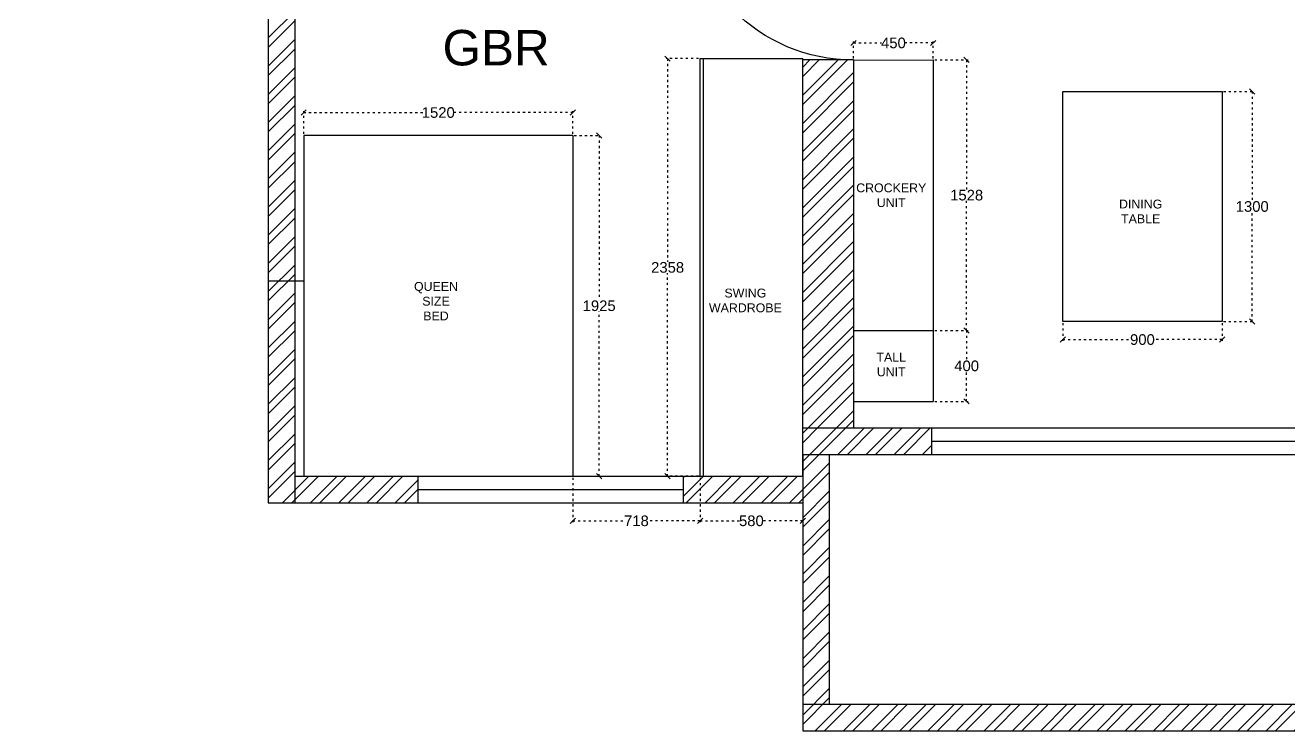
# Model space of a CAD drawing. Header units: millimetres. Extents: x 220712 to 1505573, y -354410 to 241923.
# Drawn here: x 372456 to 379590, y 93473 to 97456 of the extents above; entities that cross this region are included whole.
import ezdxf

# ---------------------------------------------------------------- set-up
doc = ezdxf.new("R2010")
doc.units = ezdxf.units.MM
doc.header["$MEASUREMENT"] = 0
doc.linetypes.add('ACAD_ISO03W100', pattern=[30, 12, -18])
doc.layers.add('Walls', color=253, linetype='Continuous')
doc.styles.get("Standard").update_dxf_attribs({"font": 'arial.ttf'})
doc.dimstyles.get("Standard").update_dxf_attribs({"dimtxt": 60, "dimasz": 30, "dimexe": 7.75, "dimexo": 8.13, "dimgap": 0.63, "dimtad": 0, "dimtih": 1, "dimtoh": 1, "dimdec": 0, "dimzin": 0, "dimtxsty": 'Standard', "dimblk": 'OBLIQUE', "dimcen": 2.25, "dimclrd": 1, "dimclre": 1, "dimclrt": 1, "dimadec": 0, "dimazin": 0, "dimtfac": 1, "dimtdec": 0, "dimtofl": 0, "dimtmove": 0, "dimatfit": 3, "dimfxl": 1, "dimtolj": 1, "dimtzin": 0, "dimlwd": 30, "dimarcsym": 0})
pattern_1 = [(45, (-251574, 447737.13), (-79.549513, 79.549513), []), (45, (-251520.97, 447737.13), (-79.549513, 79.549513), [])]

# ---------------------------------------------------------------- blocks, each defined once
blk = doc.blocks.new('door')
at = {"color": 9, "true_color": 0xc7c8ca}
for p, q in [((873603.6, 225972.1), (872703.6, 225972.1)), ((873603.6, 225952.1), (873603.6, 225972.1)), ((873603.6, 225952.1), (872703.6, 225952.1))]:
    blk.add_line(p, q, dxfattribs=at)
blk.add_arc((873603.6, 225952.1), 900, 90, 180, dxfattribs=at)
blk = doc.blocks.new('_Oblique')
at = {"color": 0, "linetype": 'ByBlock', "lineweight": -2}
blk.add_line((-0.5, -0.5), (0.5, 0.5), dxfattribs=at)
blk = doc.blocks.new('*D2535')
at = {"layer": 'Defpoints', "color": 0, "linetype": 'ACAD_ISO03W100', "lineweight": -2, "transparency": 16777216}
for p in [(375547.5, 96834.6), (375696, 96834.6), (375547.5, 94909.6)]:
    blk.add_point(p, dxfattribs=at)
at = {"layer": 'Walls', "color": 1, "linetype": 'ACAD_ISO03W100', "lineweight": -2, "transparency": 16777216}
for p, q in [((375555.6, 96834.6), (375703.8, 96834.6)), ((375555.6, 94909.6), (375703.8, 94909.6))]:
    blk.add_line(p, q, dxfattribs=at)
at = {"layer": 'Walls', "color": 1, "linetype": 'ACAD_ISO03W100', "lineweight": 30, "transparency": 16777216}
for p, q in [((375696, 96834.6), (375696, 95903.4)), ((375696, 94909.6), (375696, 95840.9))]:
    blk.add_line(p, q, dxfattribs=at)
at = {"layer": 'Walls', "color": 1, "linetype": 'ACAD_ISO03W100', "lineweight": 30, "transparency": 16777216, "xscale": 30, "yscale": 30, "zscale": 30}
for p, rotation in [((375696, 96834.6), 90), ((375696, 94909.6), 270)]:
    blk.add_blockref('_Oblique', p, dxfattribs=dict(at, rotation=rotation))
at = {"layer": 'Walls', "color": 1, "linetype": 'ACAD_ISO03W100', "transparency": 16777216, "insert": (375696, 95872.1), "char_height": 60, "attachment_point": 5}
blk.add_mtext('\\A1;1925', dxfattribs=at)
blk = doc.blocks.new('*D2483')
at = {"layer": 'Defpoints', "color": 0, "linetype": 'ACAD_ISO03W100', "lineweight": -2, "transparency": 16777216}
for p in [(374027.5, 96963.1), (374027.5, 96834.6), (375547.5, 96834.6)]:
    blk.add_point(p, dxfattribs=at)
at = {"layer": 'Walls', "color": 1, "linetype": 'ACAD_ISO03W100', "lineweight": -2, "transparency": 16777216}
for p, q in [((374027.5, 96842.8), (374027.5, 96970.9)), ((375547.5, 96842.8), (375547.5, 96970.9))]:
    blk.add_line(p, q, dxfattribs=at)
at = {"layer": 'Walls', "color": 1, "linetype": 'ACAD_ISO03W100', "lineweight": 30, "transparency": 16777216}
for p, q in [((374027.5, 96963.1), (374700.2, 96963.1)), ((375547.5, 96963.1), (374874.8, 96963.1))]:
    blk.add_line(p, q, dxfattribs=at)
at = {"layer": 'Walls', "color": 1, "linetype": 'ACAD_ISO03W100', "lineweight": 30, "transparency": 16777216, "xscale": 30, "yscale": 30, "zscale": 30, "rotation": 180}
blk.add_blockref('_Oblique', (374027.5, 96963.1), dxfattribs=at)
at = {"layer": 'Walls', "color": 1, "linetype": 'ACAD_ISO03W100', "lineweight": 30, "transparency": 16777216, "xscale": 30, "yscale": 30, "zscale": 30}
blk.add_blockref('_Oblique', (375547.5, 96963.1), dxfattribs=at)
at = {"layer": 'Walls', "color": 1, "linetype": 'ACAD_ISO03W100', "transparency": 16777216, "insert": (374787.5, 96963.1), "char_height": 60, "attachment_point": 5}
blk.add_mtext('\\A1;1520', dxfattribs=at)
blk = doc.blocks.new('*D2475')
at = {"layer": 'Defpoints', "color": 0, "linetype": 'ACAD_ISO03W100', "lineweight": -2, "transparency": 16777216}
for p in [(376265.5, 97267.6), (376082.5, 94909.6), (376265.5, 94909.6)]:
    blk.add_point(p, dxfattribs=at)
at = {"layer": 'Walls', "color": 1, "linetype": 'ACAD_ISO03W100', "lineweight": -2, "transparency": 16777216}
for p, q in [((376257.4, 97267.6), (376074.8, 97267.6)), ((376257.4, 94909.6), (376074.8, 94909.6))]:
    blk.add_line(p, q, dxfattribs=at)
at = {"layer": 'Walls', "color": 1, "linetype": 'ACAD_ISO03W100', "lineweight": 30, "transparency": 16777216}
for p, q in [((376082.5, 97267.6), (376082.5, 96119.9)), ((376082.5, 94909.6), (376082.5, 96057.3))]:
    blk.add_line(p, q, dxfattribs=at)
at = {"layer": 'Walls', "color": 1, "linetype": 'ACAD_ISO03W100', "lineweight": 30, "transparency": 16777216, "xscale": 30, "yscale": 30, "zscale": 30}
for p, rotation in [((376082.5, 97267.6), 90), ((376082.5, 94909.6), 270)]:
    blk.add_blockref('_Oblique', p, dxfattribs=dict(at, rotation=rotation))
at = {"layer": 'Walls', "color": 1, "linetype": 'ACAD_ISO03W100', "transparency": 16777216, "insert": (376082.5, 96088.6), "char_height": 60, "attachment_point": 5}
blk.add_mtext('\\A1;2358', dxfattribs=at)
blk = doc.blocks.new('*D2484')
at = {"layer": 'Defpoints', "color": 0, "linetype": 'ACAD_ISO03W100', "lineweight": -2, "transparency": 16777216}
for p in [(376265.5, 94909.6), (376845.5, 94909.6), (376845.5, 94657.6)]:
    blk.add_point(p, dxfattribs=at)
at = {"layer": 'Walls', "color": 1, "linetype": 'ACAD_ISO03W100', "lineweight": -2, "transparency": 16777216}
for p, q in [((376265.5, 94901.5), (376265.5, 94649.9)), ((376845.5, 94901.5), (376845.5, 94649.9))]:
    blk.add_line(p, q, dxfattribs=at)
at = {"layer": 'Walls', "color": 1, "linetype": 'ACAD_ISO03W100', "lineweight": 30, "transparency": 16777216}
for p, q in [((376265.5, 94657.6), (376488.7, 94657.6)), ((376845.5, 94657.6), (376622.3, 94657.6))]:
    blk.add_line(p, q, dxfattribs=at)
at = {"layer": 'Walls', "color": 1, "linetype": 'ACAD_ISO03W100', "lineweight": 30, "transparency": 16777216, "xscale": 30, "yscale": 30, "zscale": 30, "rotation": 180}
blk.add_blockref('_Oblique', (376265.5, 94657.6), dxfattribs=at)
at = {"layer": 'Walls', "color": 1, "linetype": 'ACAD_ISO03W100', "lineweight": 30, "transparency": 16777216, "xscale": 30, "yscale": 30, "zscale": 30}
blk.add_blockref('_Oblique', (376845.5, 94657.6), dxfattribs=at)
at = {"layer": 'Walls', "color": 1, "linetype": 'ACAD_ISO03W100', "transparency": 16777216, "insert": (376555.5, 94657.6), "char_height": 60, "attachment_point": 5}
blk.add_mtext('\\A1;580', dxfattribs=at)
blk = doc.blocks.new('*D2490')
at = {"layer": 'Defpoints', "color": 0, "linetype": 'ACAD_ISO03W100', "lineweight": -2, "transparency": 16777216}
for p in [(377582.5, 97260.6), (377582.5, 95732.6), (377771, 95732.6)]:
    blk.add_point(p, dxfattribs=at)
at = {"layer": 'Walls', "color": 1, "linetype": 'ACAD_ISO03W100', "lineweight": -2, "transparency": 16777216}
for p, q in [((377590.6, 97260.6), (377778.8, 97260.6)), ((377590.6, 95732.6), (377778.8, 95732.6))]:
    blk.add_line(p, q, dxfattribs=at)
at = {"layer": 'Walls', "color": 1, "linetype": 'ACAD_ISO03W100', "lineweight": 30, "transparency": 16777216}
for p, q in [((377771, 97260.6), (377771, 96527.9)), ((377771, 95732.6), (377771, 96465.4))]:
    blk.add_line(p, q, dxfattribs=at)
at = {"layer": 'Walls', "color": 1, "linetype": 'ACAD_ISO03W100', "lineweight": 30, "transparency": 16777216, "xscale": 30, "yscale": 30, "zscale": 30}
for p, rotation in [((377771, 97260.6), 90), ((377771, 95732.6), 270)]:
    blk.add_blockref('_Oblique', p, dxfattribs=dict(at, rotation=rotation))
at = {"layer": 'Walls', "color": 1, "linetype": 'ACAD_ISO03W100', "transparency": 16777216, "insert": (377771, 96496.6), "char_height": 60, "attachment_point": 5}
blk.add_mtext('\\A1;1528', dxfattribs=at)
blk = doc.blocks.new('*D2491')
at = {"layer": 'Defpoints', "color": 0, "linetype": 'ACAD_ISO03W100', "lineweight": -2, "transparency": 16777216}
for p in [(377582.5, 95732.6), (377582.5, 95332.6), (377771, 95332.6)]:
    blk.add_point(p, dxfattribs=at)
at = {"layer": 'Walls', "color": 1, "linetype": 'ACAD_ISO03W100', "lineweight": -2, "transparency": 16777216}
for p, q in [((377590.6, 95732.6), (377778.8, 95732.6)), ((377590.6, 95332.6), (377778.8, 95332.6))]:
    blk.add_line(p, q, dxfattribs=at)
at = {"layer": 'Walls', "color": 1, "linetype": 'ACAD_ISO03W100', "lineweight": 30, "transparency": 16777216}
for p, q in [((377771, 95732.6), (377771, 95563.9)), ((377771, 95332.6), (377771, 95501.4))]:
    blk.add_line(p, q, dxfattribs=at)
at = {"layer": 'Walls', "color": 1, "linetype": 'ACAD_ISO03W100', "lineweight": 30, "transparency": 16777216, "xscale": 30, "yscale": 30, "zscale": 30}
for p, rotation in [((377771, 95732.6), 90), ((377771, 95332.6), 270)]:
    blk.add_blockref('_Oblique', p, dxfattribs=dict(at, rotation=rotation))
at = {"layer": 'Walls', "color": 1, "linetype": 'ACAD_ISO03W100', "transparency": 16777216, "insert": (377771, 95532.6), "char_height": 60, "attachment_point": 5}
blk.add_mtext('\\A1;400', dxfattribs=at)
blk = doc.blocks.new('*D2492')
at = {"layer": 'Defpoints', "color": 0, "linetype": 'ACAD_ISO03W100', "lineweight": -2, "transparency": 16777216}
for p in [(377582.5, 97356.1), (377132.5, 97260.6), (377582.5, 97260.6)]:
    blk.add_point(p, dxfattribs=at)
at = {"layer": 'Walls', "color": 1, "linetype": 'ACAD_ISO03W100', "lineweight": -2, "transparency": 16777216}
for p, q in [((377132.5, 97268.8), (377132.5, 97363.9)), ((377582.5, 97268.8), (377582.5, 97363.9))]:
    blk.add_line(p, q, dxfattribs=at)
at = {"layer": 'Walls', "color": 1, "linetype": 'ACAD_ISO03W100', "lineweight": 30, "transparency": 16777216}
for p, q in [((377132.5, 97356.1), (377289.5, 97356.1)), ((377582.5, 97356.1), (377425.5, 97356.1))]:
    blk.add_line(p, q, dxfattribs=at)
at = {"layer": 'Walls', "color": 1, "linetype": 'ACAD_ISO03W100', "lineweight": 30, "transparency": 16777216, "xscale": 30, "yscale": 30, "zscale": 30, "rotation": 180}
blk.add_blockref('_Oblique', (377132.5, 97356.1), dxfattribs=at)
at = {"layer": 'Walls', "color": 1, "linetype": 'ACAD_ISO03W100', "lineweight": 30, "transparency": 16777216, "xscale": 30, "yscale": 30, "zscale": 30}
blk.add_blockref('_Oblique', (377582.5, 97356.1), dxfattribs=at)
at = {"layer": 'Walls', "color": 1, "linetype": 'ACAD_ISO03W100', "transparency": 16777216, "insert": (377357.5, 97356.1), "char_height": 60, "attachment_point": 5}
blk.add_mtext('\\A1;450', dxfattribs=at)
blk = doc.blocks.new('*D2476')
at = {"layer": 'Defpoints', "color": 0, "linetype": 'ACAD_ISO03W100', "lineweight": -2, "transparency": 16777216}
for p in [(375547.5, 94909.6), (376265.5, 94909.6), (375547.5, 94657.6)]:
    blk.add_point(p, dxfattribs=at)
at = {"layer": 'Walls', "color": 1, "linetype": 'ACAD_ISO03W100', "lineweight": -2, "transparency": 16777216}
for p, q in [((375547.5, 94901.5), (375547.5, 94649.9)), ((376265.5, 94901.5), (376265.5, 94649.9))]:
    blk.add_line(p, q, dxfattribs=at)
at = {"layer": 'Walls', "color": 1, "linetype": 'ACAD_ISO03W100', "lineweight": 30, "transparency": 16777216}
for p, q in [((375547.5, 94657.6), (375839.8, 94657.6)), ((376265.5, 94657.6), (375973.2, 94657.6))]:
    blk.add_line(p, q, dxfattribs=at)
at = {"layer": 'Walls', "color": 1, "linetype": 'ACAD_ISO03W100', "lineweight": 30, "transparency": 16777216, "xscale": 30, "yscale": 30, "zscale": 30, "rotation": 180}
blk.add_blockref('_Oblique', (375547.5, 94657.6), dxfattribs=at)
at = {"layer": 'Walls', "color": 1, "linetype": 'ACAD_ISO03W100', "lineweight": 30, "transparency": 16777216, "xscale": 30, "yscale": 30, "zscale": 30}
blk.add_blockref('_Oblique', (376265.5, 94657.6), dxfattribs=at)
at = {"layer": 'Walls', "color": 1, "linetype": 'ACAD_ISO03W100', "transparency": 16777216, "insert": (375906.5, 94657.6), "char_height": 60, "attachment_point": 5}
blk.add_mtext('\\A1;718', dxfattribs=at)
blk = doc.blocks.new('*D2505')
at = {"layer": 'Defpoints', "color": 0, "linetype": 'ACAD_ISO03W100', "lineweight": -2, "transparency": 16777216}
for p in [(378313.5, 95782.6), (379213.5, 95782.6), (379213.5, 95681.1)]:
    blk.add_point(p, dxfattribs=at)
at = {"layer": 'Walls', "color": 1, "linetype": 'ACAD_ISO03W100', "lineweight": -2, "transparency": 16777216}
for p, q in [((378313.5, 95774.5), (378313.5, 95673.4)), ((379213.5, 95774.5), (379213.5, 95673.4))]:
    blk.add_line(p, q, dxfattribs=at)
at = {"layer": 'Walls', "color": 1, "linetype": 'ACAD_ISO03W100', "lineweight": 30, "transparency": 16777216}
for p, q in [((378313.5, 95681.1), (378696.7, 95681.1)), ((379213.5, 95681.1), (378830.3, 95681.1))]:
    blk.add_line(p, q, dxfattribs=at)
at = {"layer": 'Walls', "color": 1, "linetype": 'ACAD_ISO03W100', "lineweight": 30, "transparency": 16777216, "xscale": 30, "yscale": 30, "zscale": 30, "rotation": 180}
blk.add_blockref('_Oblique', (378313.5, 95681.1), dxfattribs=at)
at = {"layer": 'Walls', "color": 1, "linetype": 'ACAD_ISO03W100', "lineweight": 30, "transparency": 16777216, "xscale": 30, "yscale": 30, "zscale": 30}
blk.add_blockref('_Oblique', (379213.5, 95681.1), dxfattribs=at)
at = {"layer": 'Walls', "color": 1, "linetype": 'ACAD_ISO03W100', "transparency": 16777216, "insert": (378763.5, 95681.1), "char_height": 60, "attachment_point": 5}
blk.add_mtext('\\A1;900', dxfattribs=at)
blk = doc.blocks.new('*D2506')
at = {"layer": 'Defpoints', "color": 0, "linetype": 'ACAD_ISO03W100', "lineweight": -2, "transparency": 16777216}
for p in [(379213.5, 97082.6), (379213.5, 95782.6), (379383.5, 95782.6)]:
    blk.add_point(p, dxfattribs=at)
at = {"layer": 'Walls', "color": 1, "linetype": 'ACAD_ISO03W100', "lineweight": -2, "transparency": 16777216}
for p, q in [((379221.6, 97082.6), (379391.3, 97082.6)), ((379221.6, 95782.6), (379391.3, 95782.6))]:
    blk.add_line(p, q, dxfattribs=at)
at = {"layer": 'Walls', "color": 1, "linetype": 'ACAD_ISO03W100', "lineweight": 30, "transparency": 16777216}
for p, q in [((379383.5, 97082.6), (379383.5, 96463.9)), ((379383.5, 95782.6), (379383.5, 96401.3))]:
    blk.add_line(p, q, dxfattribs=at)
at = {"layer": 'Walls', "color": 1, "linetype": 'ACAD_ISO03W100', "lineweight": 30, "transparency": 16777216, "xscale": 30, "yscale": 30, "zscale": 30}
for p, rotation in [((379383.5, 97082.6), 90), ((379383.5, 95782.6), 270)]:
    blk.add_blockref('_Oblique', p, dxfattribs=dict(at, rotation=rotation))
at = {"layer": 'Walls', "color": 1, "linetype": 'ACAD_ISO03W100', "transparency": 16777216, "insert": (379383.5, 96432.6), "char_height": 60, "attachment_point": 5}
blk.add_mtext('\\A1;1300', dxfattribs=at)
blk = doc.blocks.new('*D2512')
at = {"layer": 'Defpoints', "color": 0, "lineweight": -2, "transparency": 16777216}
for p in [(379212.5, 103066.6), (379212.5, 95182.6), (379763.5, 95182.6)]:
    blk.add_point(p, dxfattribs=at)
at = {"layer": 'Walls', "color": 1, "lineweight": -2, "transparency": 16777216}
for p, q in [((379220.6, 103066.6), (379771.3, 103066.6)), ((379220.6, 95182.6), (379771.3, 95182.6))]:
    blk.add_line(p, q, dxfattribs=at)
at = {"layer": 'Walls', "color": 1, "lineweight": 30, "transparency": 16777216}
for p, q in [((379763.5, 103066.6), (379763.5, 99155.9)), ((379763.5, 95182.6), (379763.5, 99093.4))]:
    blk.add_line(p, q, dxfattribs=at)
at = {"layer": 'Walls', "color": 1, "lineweight": 30, "transparency": 16777216, "xscale": 30, "yscale": 30, "zscale": 30}
for p, rotation in [((379763.5, 103066.6), 90), ((379763.5, 95182.6), 270)]:
    blk.add_blockref('_Oblique', p, dxfattribs=dict(at, rotation=rotation))
at = {"layer": 'Walls', "color": 1, "lineweight": -2, "transparency": 16777216, "insert": (379763.5, 99124.6), "char_height": 60, "attachment_point": 5}
blk.add_mtext('\\A1;7884', dxfattribs=at)

msp = doc.modelspace()

# ---------------------------------------------------------------- hatches: boundary and pattern name
at = {"layer": 'Walls', "linetype": 'ACAD_ISO03W100', "true_color": 0xc7c8ca}
h = msp.add_hatch(dxfattribs=at)
h.set_pattern_fill('ANSI32', color=9, scale=300)
h.set_pattern_definition(pattern_1)
h.paths.add_polyline_path([(373977.5, 98370.6), (373827.5, 98370.6), (373827.5, 96010.6), (373977.5, 96010.6)])
h.paths.add_polyline_path([(376982.5, 98370.6), (373977.5, 98370.6), (373977.5, 98220.6), (376982.5, 98220.6)])
h.paths.add_polyline_path([(373977.5, 96010.6), (373827.5, 96010.6), (373827.5, 94759.6), (373977.5, 94759.6)])
h.paths.add_polyline_path([(374673.5, 94909.6), (373977.5, 94909.6), (373977.5, 94759.6), (374673.5, 94759.6)])
h.paths.add_polyline_path([(376845.5, 94909.6), (376171.5, 94909.6), (376171.5, 94759.6), (376845.5, 94759.6)])
h.paths.add_polyline_path([(376995.5, 95032.6), (376845.5, 95032.6), (376845.5, 93622.6), (376995.5, 93622.6)])
h.paths.add_polyline_path([(377573.5, 95182.6), (376845.5, 95182.6), (376845.5, 95163.6), (376845.5, 95032.6), (376995.5, 95032.6), (377573.5, 95032.6)])
h.paths.add_polyline_path([(380427.5, 93622.6), (376845.5, 93622.6), (376845.5, 93472.6), (380427.5, 93472.6)])
h.paths.add_polyline_path([(380577.5, 94591.6), (380577.5, 95032.6), (380427.5, 95032.6), (380427.5, 93472.6), (380577.5, 93472.6)])
h.paths.add_polyline_path([(380577.5, 95182.6), (379967.5, 95182.6), (379967.5, 95032.6), (380577.5, 95032.6)])
h.paths.add_polyline_path([(380577.5, 96232.6), (380395.5, 96232.6), (380395.5, 95182.6), (380577.5, 95182.6)])
h.paths.add_polyline_path([(381307.5, 93622.6), (380577.5, 93622.6), (380577.5, 93472.6), (381307.5, 93472.6)])
h.paths.add_polyline_path([(383545.5, 93622.6), (382809.5, 93622.6), (382809.5, 93472.6), (383545.5, 93472.6)])
h.paths.add_polyline_path([(383695.5, 97182.6), (383577.5, 97182.6), (383577.5, 93472.6), (383695.5, 93472.6)])
h.paths.add_polyline_path([(383695.5, 97292.6), (380545.5, 97292.6), (380545.5, 97182.6), (381290.5, 97182.6), (383695.5, 97182.6)])
h.paths.add_polyline_path([(383117, 98672.6), (382967, 98672.6), (382967, 97292.6), (383117, 97292.6)])
h.paths.add_polyline_path([(383643.5, 99407.6), (383493.5, 99407.6), (383493.5, 98822.6), (380545.5, 98822.6), (380545.5, 98672.6), (383643.5, 98672.6)])
h.paths.add_polyline_path([(380545.5, 99370.6), (380285.5, 99370.6), (380285.5, 98066.6), (380545.5, 98066.6)])
h.paths.add_polyline_path([(383643.5, 101358.6), (383493.5, 101358.6), (383493.5, 101208.6), (383493.5, 100603.6), (383643.5, 100603.6)])
h.paths.add_polyline_path([(383493.5, 101358.6), (382003.5, 101358.6), (382003.5, 101208.6), (383493.5, 101208.6)])
h.paths.add_polyline_path([(382003.5, 101425.6), (381398.5, 101425.6), (381398.5, 101208.6), (382003.5, 101208.6), (382003.5, 101358.6)])
h.paths.add_polyline_path([(382153.5, 103171.6), (380395.5, 103171.6), (380395.5, 103021.6), (380545.5, 103021.6), (382003.5, 103021.6), (382003.5, 101358.6), (382153.5, 101358.6)])
h.paths.add_polyline_path([(380545.5, 103021.6), (380395.5, 103021.6), (380395.5, 100316.6), (380545.5, 100316.6)])
h.paths.add_polyline_path([(379212.5, 103216.6), (377132.5, 103216.6), (377132.5, 103066.6), (379212.5, 103066.6)])
h.paths.add_polyline_path([(377132.5, 103216.6), (376982.5, 103216.6), (376982.5, 102627.6), (377132.5, 102627.6)])
edge = h.paths.add_edge_path()
edge.add_arc((377132.5, 102627.6), 961, 267.38595, 270, ccw=False)
edge.add_line((377088.7, 101667.6), (376982.5, 101667.6))
edge.add_line((376982.5, 101667.6), (376982.5, 98220.6))
edge.add_line((376982.5, 98220.6), (377132.5, 98220.6))
edge.add_line((377132.5, 98220.6), (377132.5, 101666.6))
h.paths.add_polyline_path([(376095.5, 100063.6), (374081.5, 100063.6), (374081.5, 99913.6), (376095.5, 99913.6)])
h.paths.add_polyline_path([(374403, 99913.6), (374253, 99913.6), (374253, 98370.6), (374403, 98370.6)])
h.paths.add_polyline_path([(372605.5, 103216.6), (372455.5, 103216.6), (372455.5, 99913.6), (372605.5, 99913.6)])
h.paths.add_polyline_path([(375840.5, 103216.6), (372605.5, 103216.6), (372605.5, 103066.6), (375840.5, 103066.6)])
h.paths.add_polyline_path([(376982.5, 103216.6), (375840.5, 103216.6), (375840.5, 103066.6), (376982.5, 103066.6)])
h.paths.add_polyline_path([(376982.5, 103066.6), (376115.5, 103066.6), (376115.5, 103016.6), (376982.5, 103016.6)])
h.paths.add_polyline_path([(376115.5, 103066.6), (375840.5, 103066.6), (375840.5, 103016.6), (376115.5, 103016.6)])
h = msp.add_hatch(dxfattribs=at)
h.set_pattern_fill('ANSI32', color=9, scale=300)
h.set_pattern_definition(pattern_1)
h.paths.add_polyline_path([(377132.5, 97259.6, -0.011406), (377088.7, 97260.6), (376845.5, 97260.6), (376845.5, 95182.6), (377132.5, 95182.6)])

# ---------------------------------------------------------------- linework, layer by layer
at = {"layer": 'Walls', "color": 18, "true_color": 0x000000}
for p, q in [((373827.5, 98370.6), (373827.5, 96010.6)), ((373977.5, 98370.6), (373977.5, 96010.6)), ((376845.5, 95163.6), (376845.5, 97267.6)), ((377132.5, 97260.6), (376845.5, 97260.6)), ((377132.5, 97260.6), (377132.5, 95182.6)), ((377582.5, 97260.6), (377582.5, 95332.6)), ((373827.5, 96010.6), (373827.5, 94759.6)), ((374027.5, 96010.6), (373827.5, 96010.6)), ((373977.5, 96010.6), (373977.5, 94759.6)), ((374027.5, 96010.6), (374027.5, 94909.6)), ((377132.5, 95732.6), (377582.5, 95732.6)), ((377132.5, 95332.6), (377582.5, 95332.6)), ((376845.5, 95182.6), (377573.5, 95182.6)), ((377573.5, 95182.6), (379967.5, 95182.6)), ((377573.5, 95032.6), (377573.5, 95182.6)), ((376845.5, 94909.6), (376845.5, 95163.6)), ((377573.5, 95107.6), (379967.5, 95107.6)), ((376845.5, 95032.6), (377573.5, 95032.6)), ((376845.5, 95032.6), (376845.5, 93472.6)), ((376995.5, 95032.6), (376995.5, 93622.6)), ((377573.5, 95032.6), (379967.5, 95032.6)), ((373977.5, 94909.6), (374673.5, 94909.6)), ((374673.5, 94909.6), (376171.5, 94909.6)), ((374673.5, 94759.6), (374673.5, 94909.6)), ((376171.5, 94909.6), (376845.5, 94909.6)), ((376171.5, 94759.6), (376171.5, 94909.6)), ((374673.5, 94834.6), (376171.5, 94834.6)), ((373827.5, 94759.6), (374673.5, 94759.6)), ((374673.5, 94759.6), (376171.5, 94759.6)), ((376171.5, 94759.6), (376845.5, 94759.6)), ((376845.5, 93622.6), (380427.5, 93622.6)), ((376845.5, 93472.6), (380427.5, 93472.6))]:
    msp.add_line(p, q, dxfattribs=at)
at = {"layer": 'Walls', "color": 159, "true_color": 0x22346e}
for p, q in [((376265.5, 94909.6), (376265.5, 97267.6)), ((376265.5, 97267.6), (376845.5, 97267.6)), ((376285.5, 94909.6), (376285.5, 97267.6)), ((377132.5, 97259.6), (377582.5, 97260.6)), ((378313.5, 95782.6), (378313.5, 97082.6)), ((378313.5, 97082.6), (379213.5, 97082.6)), ((379213.5, 97082.6), (379213.5, 95782.6)), ((375547.5, 96834.6), (374027.5, 96834.6)), ((374027.5, 96834.6), (374027.5, 94909.6)), ((375547.5, 96834.6), (375547.5, 94909.6)), ((379213.5, 95782.6), (378313.5, 95782.6))]:
    msp.add_line(p, q, dxfattribs=at)

# ---------------------------------------------------------------- block references
at = {"color": 18, "true_color": 0x000000, "xscale": -1.067777777777797, "yscale": 1.067777777777797, "zscale": 1.067777777777797, "rotation": 180}
msp.add_blockref('door', (-555682.1, 339487.3), dxfattribs=at)

# ---------------------------------------------------------------- texts
at = {"color": 7, "attachment_point": 1}
for s, insert, char_height in [('\\pxqc;GBR', (374973, 97429.6), 200), ('\\pxqc;CROCKERY\\PUNIT', (377204, 96563.1), 50), ('\\pxqc;DINING \\PTABLE', (378612.5, 96471.7), 50), ('\\pxqc;QUEEN SIZE BED ', (374633.5, 96006.5), 50), ('\\pxqc;SWING\\PWARDROBE', (376380.5, 95969.1), 50), ('\\pxqc;TALL\\PUNIT', (377204, 95607.2), 50)]:
    msp.add_mtext_dynamic_manual_height_columns(s, width=282.386, gutter_width=1213, heights=[0], dxfattribs=dict(at, insert=insert, char_height=char_height))

# ---------------------------------------------------------------- dimensions: what is measured, and where the dimension line sits
at = {"layer": 'Walls', "color": 159, "lineweight": -2, "true_color": 0x22346e}
dim = msp.add_linear_dim(base=(379763.5, 95182.6), p1=(379212.5, 103066.6), p2=(379212.5, 95182.6), angle=90, dimstyle='Standard', dxfattribs=at)
dim.commit()
dim.dimension.update_dxf_attribs({"geometry": '*D2512', "text_midpoint": (379763.5, 99124.6)})
at = {"layer": 'Walls', "color": 159, "linetype": 'ACAD_ISO03W100', "true_color": 0x22346e}
for base, p1, p2, picture, middle in [((377582.5, 97356.1), (377132.5, 97260.6), (377582.5, 97260.6), '*D2492', (377357.5, 97356.1)), ((379213.5, 95681.1), (378313.5, 95782.6), (379213.5, 95782.6), '*D2505', (378763.5, 95681.1))]:
    dim = msp.add_linear_dim(base=base, p1=p1, p2=p2, dimstyle='Standard', dxfattribs=at)
    dim.commit()
    dim.dimension.update_dxf_attribs({"geometry": picture, "text_midpoint": middle, "dimtype": 160})
for base, p1, p2, angle, picture, middle in [((376082.5, 94909.6), (376265.5, 97267.6), (376265.5, 94909.6), 90, '*D2475', (376082.5, 96088.6)), ((374027.5, 96963.1), (375547.5, 96834.6), (374027.5, 96834.6), 180, '*D2483', (374787.5, 96963.1)), ((375696, 96834.6), (375547.5, 94909.6), (375547.5, 96834.6), 90, '*D2535', (375696, 95872.1))]:
    dim = msp.add_linear_dim(base=base, p1=p1, p2=p2, angle=angle, dimstyle='Standard', dxfattribs=at)
    dim.commit()
    dim.dimension.update_dxf_attribs({"geometry": picture, "text_midpoint": middle, "dimtype": 160})
for base, p1, p2, picture, middle in [((377771, 95732.6), (377582.5, 97260.6), (377582.5, 95732.6), '*D2490', (377771, 96496.6)), ((379383.5, 95782.6), (379213.5, 97082.6), (379213.5, 95782.6), '*D2506', (379383.5, 96432.6)), ((377771, 95332.6), (377582.5, 95732.6), (377582.5, 95332.6), '*D2491', (377771, 95532.6))]:
    dim = msp.add_linear_dim(base=base, p1=p1, p2=p2, angle=90, dimstyle='Standard', dxfattribs=at)
    dim.commit()
    dim.dimension.update_dxf_attribs({"geometry": picture, "text_midpoint": middle})
for base, p2, picture, middle in [((375547.5, 94657.6), (375547.5, 94909.6), '*D2476', (375906.5, 94657.6)), ((376845.5, 94657.6), (376845.5, 94909.6), '*D2484', (376555.5, 94657.6))]:
    dim = msp.add_linear_dim(base=base, p1=(376265.5, 94909.6), p2=p2, dimstyle='Standard', dxfattribs=at)
    dim.commit()
    dim.dimension.update_dxf_attribs({"geometry": picture, "text_midpoint": middle})

doc.saveas('drawing.dxf')
